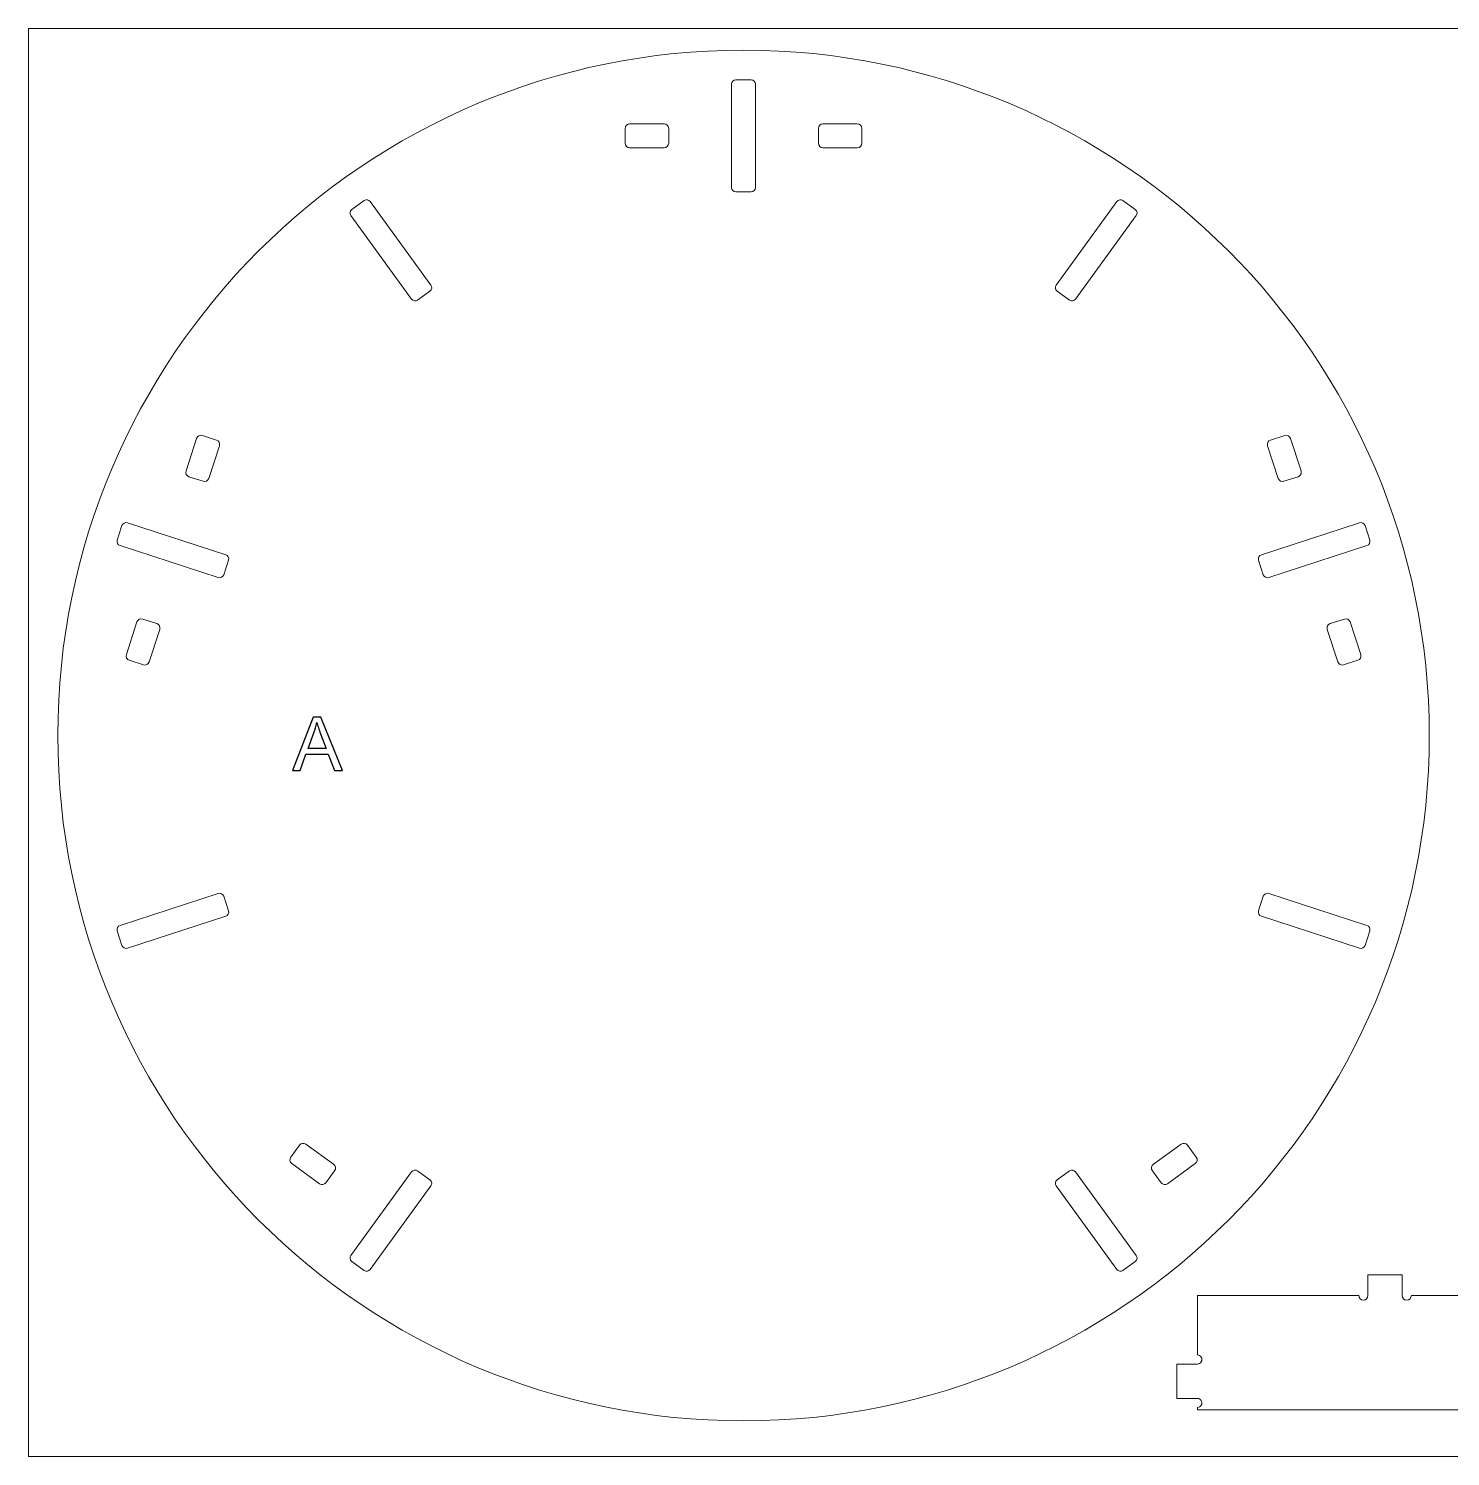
# Model space of a CAD drawing. Header units: centimetres. Extents: x -915 to -665, y -1389 to -1264.
# Drawn here: x -914.5 to -790.1, y -1389.5 to -1264.5 of the extents above; entities that cross this region are included whole.
import ezdxf

# ---------------------------------------------------------------- set-up
doc = ezdxf.new("R2010")
doc.units = ezdxf.units.CM
doc.header["$MEASUREMENT"] = 0
for name, color, linetype in [('decoupe', 7, 'Continuous'), ('lettres', 7, 'Continuous'), ('planche', 7, 'Continuous'), ('trous', 7, 'Continuous')]:
    doc.layers.add(name, color=color, linetype=linetype)

msp = doc.modelspace()

# ---------------------------------------------------------------- linework, layer by layer
at = {"layer": 'decoupe', "color": 5, "lineweight": 9}
for points, knots in [([(-791.95619, -1326.35797), (-791.95613, -1293.22098), (-818.81891, -1266.35809), (-851.95591, -1266.35803), (-885.0929, -1266.35785), (-911.95579, -1293.22063), (-911.95597, -1326.35763), (-911.95604, -1359.49462), (-885.09337, -1386.35751), (-851.95637, -1386.35769), (-818.81937, -1386.35799), (-791.95637, -1359.49532), (-791.95619, -1326.35832), (-791.95619, -1326.35798), (-791.95619, -1326.35831), (-791.95619, -1326.35797)], [0, 0, 0, 0, 0.25, 0.25, 0.25, 0.5, 0.5, 0.5, 0.75, 0.75, 0.75, 1, 1, 1, 1.00035, 1.00035, 1.00035, 1.00035]), ([(-814.04596, -1384.38441), (-814.04596, -1384.38441), (-812.24594, -1384.38441), (-812.24594, -1384.38441), (-812.10302, -1384.38441), (-811.97103, -1384.46063), (-811.89957, -1384.58438), (-811.82812, -1384.70812), (-811.82812, -1384.86068), (-811.89957, -1384.98442), (-811.97103, -1385.10816), (-812.10302, -1385.18438), (-812.24594, -1385.18438), (-812.24594, -1385.18438), (-812.24594, -1385.38435), (-812.24594, -1385.38435), (-812.24594, -1385.38435), (-776.39602, -1385.38435), (-776.39602, -1385.38435), (-776.39602, -1385.38435), (-776.39602, -1385.18438), (-776.39602, -1385.18438), (-776.61689, -1385.18438), (-776.79606, -1385.00533), (-776.79606, -1384.78446), (-776.79606, -1384.56346), (-776.61689, -1384.38441), (-776.39602, -1384.38441), (-776.39602, -1384.38441), (-774.596, -1384.38441), (-774.596, -1384.38441), (-774.596, -1384.38441), (-774.596, -1381.38438), (-774.596, -1381.38438), (-774.596, -1381.38438), (-776.39602, -1381.38438), (-776.39602, -1381.38438), (-776.61689, -1381.38438), (-776.79606, -1381.20533), (-776.79606, -1380.98445), (-776.79606, -1380.76346), (-776.61689, -1380.58441), (-776.39602, -1380.58441), (-776.39602, -1380.58441), (-776.39602, -1375.38443), (-776.39602, -1375.38443), (-776.39602, -1375.38443), (-793.52095, -1375.38443), (-793.52095, -1375.38443), (-793.52095, -1375.60531), (-793.70011, -1375.78436), (-793.92099, -1375.78436), (-794.14187, -1375.78436), (-794.32103, -1375.60531), (-794.32103, -1375.38443), (-794.32103, -1375.38443), (-794.32103, -1373.58441), (-794.32103, -1373.58441), (-794.32103, -1373.58441), (-797.32095, -1373.58441), (-797.32095, -1373.58441), (-797.32095, -1373.58441), (-797.32095, -1375.38443), (-797.32095, -1375.38443), (-797.32095, -1375.60531), (-797.50012, -1375.78436), (-797.72099, -1375.78436), (-797.94187, -1375.78436), (-798.12104, -1375.60531), (-798.12104, -1375.38443), (-798.12104, -1375.38443), (-812.24594, -1375.38443), (-812.24594, -1375.38443), (-812.24594, -1375.38443), (-812.24594, -1380.58441), (-812.24594, -1380.58441), (-812.10302, -1380.58441), (-811.97103, -1380.66063), (-811.89957, -1380.78437), (-811.82812, -1380.90812), (-811.82812, -1381.06068), (-811.89957, -1381.18442), (-811.97103, -1381.30816), (-812.10302, -1381.38438), (-812.24594, -1381.38438), (-812.24594, -1381.38438), (-814.04596, -1381.38438), (-814.04596, -1381.38438), (-814.04596, -1381.38438), (-814.04596, -1384.38441), (-814.04596, -1384.38441)], [0, 0, 0, 0, 0.033333333, 0.033333333, 0.033333333, 0.066666667, 0.066666667, 0.066666667, 0.1, 0.1, 0.1, 0.133333333, 0.133333333, 0.133333333, 0.166666667, 0.166666667, 0.166666667, 0.2, 0.2, 0.2, 0.233333333, 0.233333333, 0.233333333, 0.266666667, 0.266666667, 0.266666667, 0.3, 0.3, 0.3, 0.333333333, 0.333333333, 0.333333333, 0.366666667, 0.366666667, 0.366666667, 0.4, 0.4, 0.4, 0.433333333, 0.433333333, 0.433333333, 0.466666667, 0.466666667, 0.466666667, 0.5, 0.5, 0.5, 0.533333333, 0.533333333, 0.533333333, 0.566666667, 0.566666667, 0.566666667, 0.6, 0.6, 0.6, 0.633333333, 0.633333333, 0.633333333, 0.666666667, 0.666666667, 0.666666667, 0.7, 0.7, 0.7, 0.733333333, 0.733333333, 0.733333333, 0.766666667, 0.766666667, 0.766666667, 0.8, 0.8, 0.8, 0.833333333, 0.833333333, 0.833333333, 0.866666667, 0.866666667, 0.866666667, 0.9, 0.9, 0.9, 0.933333333, 0.933333333, 0.933333333, 0.966666667, 0.966666667, 0.966666667, 1, 1, 1, 1])]:
    msp.add_open_spline(points, degree=3, knots=knots, dxfattribs=at)
at = {"layer": 'lettres', "color": 230}
for points, knots in [([(-891.41923, -1329.41902), (-891.41923, -1329.41902), (-889.61276, -1324.73988), (-889.61276, -1324.73988), (-889.61276, -1324.73988), (-888.94555, -1324.74097), (-888.94555, -1324.74097), (-888.94555, -1324.74097), (-887.03662, -1329.42666), (-887.03662, -1329.42666), (-887.03662, -1329.42666), (-887.74307, -1329.42557), (-887.74307, -1329.42557), (-887.74307, -1329.42557), (-888.28598, -1328.00613), (-888.28598, -1328.00613), (-888.28598, -1328.00613), (-890.24398, -1328.00286), (-890.24398, -1328.00286), (-890.24398, -1328.00286), (-890.76075, -1329.42012), (-890.76075, -1329.42012), (-890.76075, -1329.42012), (-891.41923, -1329.41902), (-891.41923, -1329.41902)], [0, 0, 0, 0, 0.125, 0.125, 0.125, 0.25, 0.25, 0.25, 0.375, 0.375, 0.375, 0.5, 0.5, 0.5, 0.625, 0.625, 0.625, 0.75, 0.75, 0.75, 0.875, 0.875, 0.875, 1, 1, 1, 1]), ([(-890.0641, -1327.49809), (-890.0641, -1327.49809), (-888.47677, -1327.50137), (-888.47677, -1327.50137), (-888.47677, -1327.50137), (-888.96409, -1326.20403), (-888.96409, -1326.20403), (-889.11236, -1325.80937), (-889.22247, -1325.48558), (-889.29442, -1325.23266), (-889.35438, -1325.53246), (-889.43833, -1325.83009), (-889.54844, -1326.12662), (-889.54844, -1326.12662), (-890.0641, -1327.49809), (-890.0641, -1327.49809)], [0, 0, 0, 0, 0.2, 0.2, 0.2, 0.4, 0.4, 0.4, 0.6, 0.6, 0.6, 0.8, 0.8, 0.8, 1, 1, 1, 1])]:
    msp.add_open_spline(points, degree=3, knots=knots, dxfattribs=at)
at = {"layer": 'planche', "lineweight": 20}
msp.add_lwpolyline([(-914.51521, -1389.47084), (-664.51521, -1389.47084), (-664.51521, -1264.47084), (-914.51521, -1264.47084), (-914.51521, -1389.47084)], close=True, dxfattribs=at)
at = {"layer": 'trous', "color": 3, "lineweight": 20}
for points in [[(-852.62231, -1268.95778), (-852.62231, -1268.95778), (-851.28963, -1268.95778), (-851.28963, -1268.95778), (-851.07861, -1268.95778), (-850.90597, -1269.13042), (-850.90597, -1269.34144), (-850.90597, -1269.34144), (-850.90599, -1278.37407), (-850.90599, -1278.37407), (-850.90599, -1278.58509), (-851.07863, -1278.75773), (-851.28965, -1278.75773), (-851.28965, -1278.75773), (-852.62233, -1278.75773), (-852.62233, -1278.75773), (-852.83335, -1278.75773), (-853.00599, -1278.58509), (-853.00599, -1278.37407), (-853.00599, -1278.37407), (-853.00597, -1269.34144), (-853.00597, -1269.34144), (-853.00597, -1269.13042), (-852.83333, -1268.95778), (-852.62231, -1268.95778)], [(-861.90599, -1272.80774), (-861.90599, -1272.80774), (-858.90584, -1272.80775), (-858.90584, -1272.80775), (-858.68587, -1272.80775), (-858.50591, -1272.98771), (-858.50591, -1273.20767), (-858.50591, -1273.20767), (-858.50592, -1274.50783), (-858.50592, -1274.50783), (-858.50592, -1274.72779), (-858.68587, -1274.90775), (-858.90585, -1274.90775), (-858.90585, -1274.90775), (-861.90599, -1274.90774), (-861.90599, -1274.90774), (-862.12597, -1274.90774), (-862.30592, -1274.72778), (-862.30592, -1274.50782), (-862.30592, -1274.50782), (-862.30592, -1273.20766), (-862.30592, -1273.20766), (-862.30592, -1272.9877), (-862.12596, -1272.80774), (-861.90599, -1272.80774)], [(-845.006, -1272.80777), (-845.006, -1272.80777), (-842.00585, -1272.80778), (-842.00585, -1272.80778), (-841.78588, -1272.80778), (-841.60592, -1272.98774), (-841.60592, -1273.2077), (-841.60592, -1273.2077), (-841.60593, -1274.50786), (-841.60593, -1274.50786), (-841.60593, -1274.72782), (-841.78588, -1274.90778), (-842.00586, -1274.90778), (-842.00586, -1274.90778), (-845.006, -1274.90777), (-845.006, -1274.90777), (-845.22598, -1274.90777), (-845.40593, -1274.72781), (-845.40593, -1274.50785), (-845.40593, -1274.50785), (-845.40593, -1273.20769), (-845.40593, -1273.20769), (-845.40593, -1272.98773), (-845.22597, -1272.80777), (-845.006, -1272.80777)], [(-886.234, -1280.31182), (-886.234, -1280.31182), (-885.15583, -1279.52849), (-885.15583, -1279.52849), (-884.98511, -1279.40446), (-884.74397, -1279.44265), (-884.61994, -1279.61337), (-884.61994, -1279.61337), (-879.3107, -1286.92093), (-879.3107, -1286.92093), (-879.18667, -1287.09165), (-879.22486, -1287.33279), (-879.39558, -1287.45683), (-879.39558, -1287.45683), (-880.47374, -1288.24016), (-880.47374, -1288.24016), (-880.64446, -1288.36419), (-880.8856, -1288.326), (-881.00964, -1288.15528), (-881.00964, -1288.15528), (-886.31887, -1280.84771), (-886.31887, -1280.84771), (-886.44291, -1280.677), (-886.40471, -1280.43586), (-886.234, -1280.31182)], [(-818.75615, -1279.52862), (-818.75615, -1279.52862), (-817.67799, -1280.31195), (-817.67799, -1280.31195), (-817.50727, -1280.43599), (-817.46908, -1280.67713), (-817.59311, -1280.84785), (-817.59311, -1280.84785), (-822.90238, -1288.15539), (-822.90238, -1288.15539), (-823.02641, -1288.32611), (-823.26755, -1288.3643), (-823.43827, -1288.24027), (-823.43827, -1288.24027), (-824.51643, -1287.45693), (-824.51643, -1287.45693), (-824.68715, -1287.3329), (-824.72534, -1287.09175), (-824.60131, -1286.92104), (-824.60131, -1286.92104), (-819.29205, -1279.61349), (-819.29205, -1279.61349), (-819.16801, -1279.44278), (-818.92687, -1279.40458), (-818.75615, -1279.52862)], [(-900.73755, -1303.20005), (-900.73755, -1303.20005), (-899.81044, -1300.34675), (-899.81044, -1300.34675), (-899.74247, -1300.13754), (-899.51571, -1300.022), (-899.30651, -1300.08997), (-899.30651, -1300.08997), (-898.06999, -1300.49175), (-898.06999, -1300.49175), (-897.86079, -1300.55972), (-897.74525, -1300.78648), (-897.81323, -1300.99568), (-897.81323, -1300.99568), (-898.74033, -1303.84899), (-898.74033, -1303.84899), (-898.8083, -1304.0582), (-899.03507, -1304.17374), (-899.24426, -1304.10576), (-899.24426, -1304.10576), (-900.48078, -1303.70399), (-900.48078, -1303.70399), (-900.68998, -1303.63602), (-900.80552, -1303.40926), (-900.73755, -1303.20005)], [(-804.10158, -1300.34704), (-804.10158, -1300.34704), (-803.17449, -1303.20035), (-803.17449, -1303.20035), (-803.10652, -1303.40956), (-803.22206, -1303.63631), (-803.43125, -1303.70428), (-803.43125, -1303.70428), (-804.66778, -1304.10605), (-804.66778, -1304.10605), (-804.87697, -1304.17402), (-805.10374, -1304.05849), (-805.17171, -1303.84928), (-805.17171, -1303.84928), (-806.0988, -1300.99597), (-806.0988, -1300.99597), (-806.16678, -1300.78676), (-806.05123, -1300.56), (-805.84204, -1300.49203), (-805.84204, -1300.49203), (-804.60551, -1300.09026), (-804.60551, -1300.09026), (-804.39632, -1300.02229), (-804.16956, -1300.13783), (-804.10158, -1300.34704)], [(-906.75268, -1309.25388), (-906.75268, -1309.25388), (-906.34085, -1307.98643), (-906.34085, -1307.98643), (-906.27564, -1307.78573), (-906.05811, -1307.6749), (-905.85742, -1307.7401), (-905.85742, -1307.7401), (-897.26688, -1310.53136), (-897.26688, -1310.53136), (-897.06619, -1310.59657), (-896.95534, -1310.8141), (-897.02055, -1311.0148), (-897.02055, -1311.0148), (-897.43238, -1312.28225), (-897.43238, -1312.28225), (-897.49759, -1312.48295), (-897.71513, -1312.59378), (-897.91582, -1312.52858), (-897.91582, -1312.52858), (-906.50636, -1309.73732), (-906.50636, -1309.73732), (-906.70705, -1309.67211), (-906.81789, -1309.45458), (-906.75268, -1309.25388)], [(-797.57124, -1307.98663), (-797.57124, -1307.98663), (-797.15942, -1309.25409), (-797.15942, -1309.25409), (-797.09421, -1309.45479), (-797.20505, -1309.67232), (-797.40574, -1309.73753), (-797.40574, -1309.73753), (-805.99629, -1312.52875), (-805.99629, -1312.52875), (-806.19698, -1312.59396), (-806.41452, -1312.48312), (-806.47973, -1312.28243), (-806.47973, -1312.28243), (-806.89155, -1311.01497), (-806.89155, -1311.01497), (-806.95676, -1310.81427), (-806.84591, -1310.59674), (-806.64522, -1310.53153), (-806.64522, -1310.53153), (-798.05467, -1307.74031), (-798.05467, -1307.74031), (-797.85398, -1307.6751), (-797.63644, -1307.78594), (-797.57124, -1307.98663)], [(-905.95996, -1319.27289), (-905.95996, -1319.27289), (-905.03286, -1316.41958), (-905.03286, -1316.41958), (-904.96488, -1316.21037), (-904.73812, -1316.09484), (-904.52893, -1316.16281), (-904.52893, -1316.16281), (-903.2924, -1316.56458), (-903.2924, -1316.56458), (-903.08321, -1316.63256), (-902.96767, -1316.85931), (-903.03564, -1317.06852), (-903.03564, -1317.06852), (-903.96274, -1319.92183), (-903.96274, -1319.92183), (-904.03072, -1320.13104), (-904.25748, -1320.24657), (-904.46668, -1320.1786), (-904.46668, -1320.1786), (-905.7032, -1319.77683), (-905.7032, -1319.77683), (-905.91239, -1319.70885), (-906.02794, -1319.4821), (-905.95996, -1319.27289)], [(-798.87923, -1316.41989), (-798.87923, -1316.41989), (-797.95214, -1319.2732), (-797.95214, -1319.2732), (-797.88416, -1319.48241), (-797.99971, -1319.70917), (-798.2089, -1319.77714), (-798.2089, -1319.77714), (-799.44543, -1320.17891), (-799.44543, -1320.17891), (-799.65462, -1320.24688), (-799.88138, -1320.13134), (-799.94936, -1319.92214), (-799.94936, -1319.92214), (-800.87645, -1317.06882), (-800.87645, -1317.06882), (-800.94442, -1316.85962), (-800.82888, -1316.63286), (-800.61968, -1316.56489), (-800.61968, -1316.56489), (-799.38316, -1316.16312), (-799.38316, -1316.16312), (-799.17396, -1316.09515), (-798.9472, -1316.21068), (-798.87923, -1316.41989)], [(-906.34092, -1344.72909), (-906.34092, -1344.72909), (-906.75274, -1343.46163), (-906.75274, -1343.46163), (-906.81795, -1343.26093), (-906.70711, -1343.0434), (-906.50642, -1342.97819), (-906.50642, -1342.97819), (-897.91587, -1340.18697), (-897.91587, -1340.18697), (-897.71518, -1340.12176), (-897.49764, -1340.2326), (-897.43243, -1340.43329), (-897.43243, -1340.43329), (-897.02061, -1341.70075), (-897.02061, -1341.70075), (-896.9554, -1341.90145), (-897.06625, -1342.11898), (-897.26694, -1342.18419), (-897.26694, -1342.18419), (-905.85749, -1344.97541), (-905.85749, -1344.97541), (-906.05818, -1345.04062), (-906.27572, -1344.92978), (-906.34092, -1344.72909)], [(-797.15948, -1343.46184), (-797.15948, -1343.46184), (-797.57131, -1344.72929), (-797.57131, -1344.72929), (-797.63652, -1344.92999), (-797.85405, -1345.04082), (-798.05474, -1344.97562), (-798.05474, -1344.97562), (-806.64528, -1342.18436), (-806.64528, -1342.18436), (-806.84597, -1342.11915), (-806.95682, -1341.90162), (-806.89161, -1341.70092), (-806.89161, -1341.70092), (-806.47978, -1340.43347), (-806.47978, -1340.43347), (-806.41457, -1340.23277), (-806.19703, -1340.12194), (-805.99634, -1340.18714), (-805.99634, -1340.18714), (-797.4058, -1342.9784), (-797.4058, -1342.9784), (-797.20511, -1343.04361), (-797.09427, -1343.26114), (-797.15948, -1343.46184)], [(-889.05476, -1365.59564), (-889.05476, -1365.59564), (-891.48193, -1363.83219), (-891.48193, -1363.83219), (-891.65989, -1363.70289), (-891.6997, -1363.45153), (-891.57041, -1363.27357), (-891.57041, -1363.27357), (-890.8062, -1362.22172), (-890.8062, -1362.22172), (-890.67691, -1362.04377), (-890.42554, -1362.00396), (-890.24758, -1362.13325), (-890.24758, -1362.13325), (-887.82041, -1363.8967), (-887.82041, -1363.8967), (-887.64245, -1364.026), (-887.60264, -1364.27737), (-887.73193, -1364.45532), (-887.73193, -1364.45532), (-888.49615, -1365.50717), (-888.49615, -1365.50717), (-888.62544, -1365.68512), (-888.8768, -1365.72493), (-889.05476, -1365.59564)], [(-812.43046, -1363.83241), (-812.43046, -1363.83241), (-814.85764, -1365.59584), (-814.85764, -1365.59584), (-815.0356, -1365.72514), (-815.28696, -1365.68532), (-815.41625, -1365.50737), (-815.41625, -1365.50737), (-816.18047, -1364.45552), (-816.18047, -1364.45552), (-816.30976, -1364.27757), (-816.26995, -1364.0262), (-816.09198, -1363.89691), (-816.09198, -1363.89691), (-813.66481, -1362.13347), (-813.66481, -1362.13347), (-813.48685, -1362.00417), (-813.23548, -1362.04399), (-813.10619, -1362.22194), (-813.10619, -1362.22194), (-812.34198, -1363.27379), (-812.34198, -1363.27379), (-812.21269, -1363.45174), (-812.2525, -1363.70311), (-812.43046, -1363.83241)], [(-885.15601, -1373.1871), (-885.15601, -1373.1871), (-886.23417, -1372.40377), (-886.23417, -1372.40377), (-886.40489, -1372.27973), (-886.44308, -1372.03859), (-886.31905, -1371.86787), (-886.31905, -1371.86787), (-881.00978, -1364.56033), (-881.00978, -1364.56033), (-880.88575, -1364.38961), (-880.64461, -1364.35142), (-880.47389, -1364.47545), (-880.47389, -1364.47545), (-879.39573, -1365.25879), (-879.39573, -1365.25879), (-879.22501, -1365.38282), (-879.18682, -1365.62397), (-879.31085, -1365.79468), (-879.31085, -1365.79468), (-884.62011, -1373.10223), (-884.62011, -1373.10223), (-884.74415, -1373.27294), (-884.98529, -1373.31114), (-885.15601, -1373.1871)], [(-817.67816, -1372.4039), (-817.67816, -1372.4039), (-818.75633, -1373.18723), (-818.75633, -1373.18723), (-818.92705, -1373.31126), (-819.16819, -1373.27307), (-819.29222, -1373.10235), (-819.29222, -1373.10235), (-824.60146, -1365.79479), (-824.60146, -1365.79479), (-824.72549, -1365.62407), (-824.6873, -1365.38293), (-824.51658, -1365.25889), (-824.51658, -1365.25889), (-823.43842, -1364.47556), (-823.43842, -1364.47556), (-823.2677, -1364.35153), (-823.02656, -1364.38972), (-822.90252, -1364.56044), (-822.90252, -1364.56044), (-817.59329, -1371.86801), (-817.59329, -1371.86801), (-817.46925, -1372.03872), (-817.50745, -1372.27986), (-817.67816, -1372.4039)]]:
    msp.add_open_spline(points, degree=3, knots=[0, 0, 0, 0, 0.125, 0.125, 0.125, 0.25, 0.25, 0.25, 0.375, 0.375, 0.375, 0.5, 0.5, 0.5, 0.625, 0.625, 0.625, 0.75, 0.75, 0.75, 0.875, 0.875, 0.875, 1, 1, 1, 1], dxfattribs=at)

doc.saveas('drawing.dxf')
